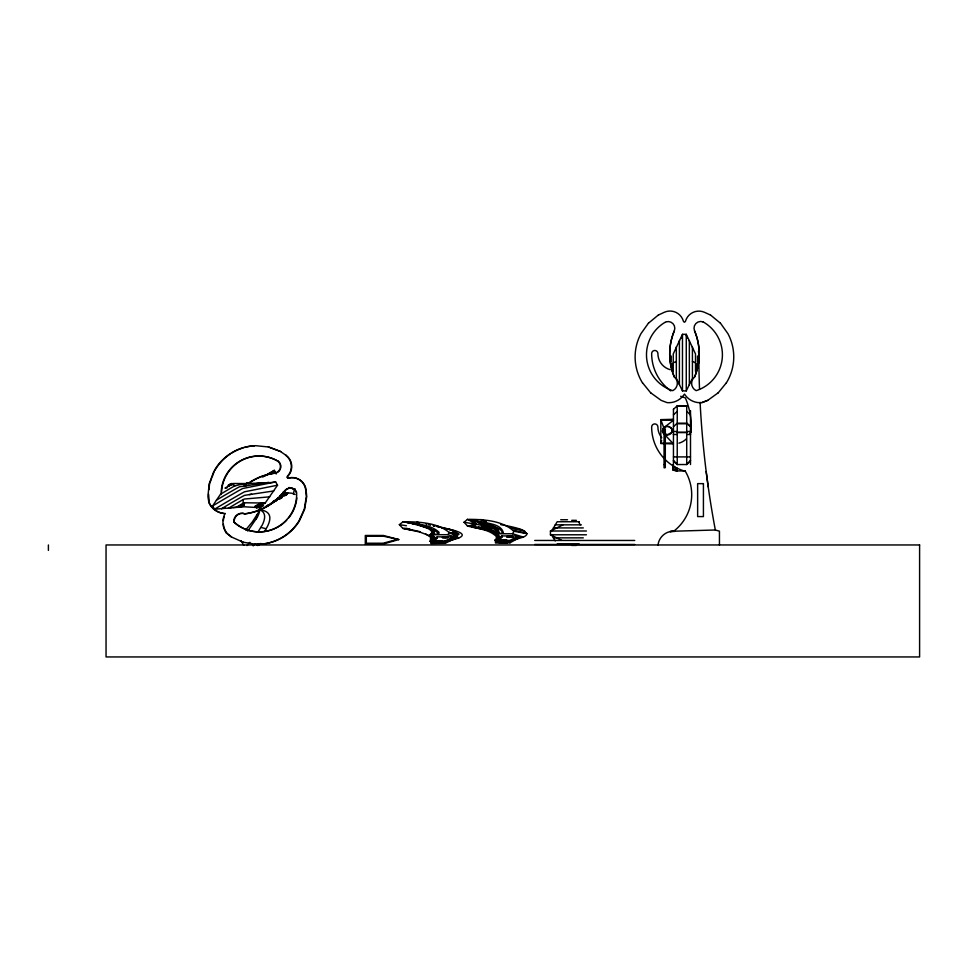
<?xml version="1.0" encoding="UTF-8"?>
<svg xmlns="http://www.w3.org/2000/svg" width="968" height="968" viewBox="0 0 968 968"><rect width="100%" height="100%" fill="white"/><g stroke="black" fill="none" stroke-linecap="round" stroke-linejoin="round"><path stroke-width="1.45" d="M208.556 493.982L209.318 502.9A18.404 18.38 -80.8 0 0 223.741 513.464M208.979 489.651L209.548 483.867L211.593 478.422M662.366 430.736L663.818 427.735L673.45 420.245L660.829 419.894L663.818 427.735C666.323 425.545 670.957 426.344 672.082 429.635M672.082 431.837L672.252 430.47M468.899 519.344C484.242 519.417 502.634 520.663 513.839 531.275L512.616 533.767L494.769 533.767L496.39 531.819L496.245 529.738C488.707 522.442 477.03 522.103 467.399 519.332M293.413 493.837L294.538 488.804M256.157 519.199L257.585 514.02M661.676 440.488L660.829 443.284L670.642 443.017M681.557 337.989L682.476 335.194M501.92 535.933L495.507 540.652L495.507 543.012L509.979 542.83L518.025 538.305L518.025 535.933L501.92 535.933L501.872 537.264L500.117 538.91M212.113 477.055L214.085 471.815M433.773 539.829L433.966 537.869L431.922 535.897M437.233 536.865L430.82 541.1L430.82 543.471L445.292 543.302L453.339 539.224L453.339 536.865L437.233 536.865L437.233 538.039L430.082 541.33L432.926 541.33M434.196 533.562L433.495 534.832M695.508 371.288L695.508 353.949L686.264 334.323L682.476 334.323L673.244 353.949L673.244 371.288M676.33 346.919L676.33 378.319L682.476 390.915L686.264 390.915L692.423 378.319L692.423 346.919M672.082 431.571C671.102 436.084 663.528 436.084 662.535 431.571M551.663 530.996L557.169 521.752L579.227 521.752M264.579 531.408L267.325 526.665A5373.864 186.667 -30 0 0 258.432 509.64M266.079 506.24L268.39 504.776M473.739 521.558L474.647 520.119C483.153 523.652 501.533 522.357 503.445 533.247L500.795 533.235M258.553 506.845L256.459 507.934L260.937 505.344L257.403 507.547L244.299 506.784L214.545 509.204L212.645 505.925L216.445 500.166L220.45 494.285L227.032 490.328A18.9 0.653 -30 0 1 234.159 486.19C247.191 481.798 262.134 484.194 275.638 481.931L277.538 485.21L265.184 503.033L263.562 503.977M257.875 532.158L262.11 525.285A5370.161 186.534 -30 0 0 260.779 510.245M648.487 323.094L640.985 333.633A49.332 49.332 0 0 0 642.51 382.941M247.735 531.081L257.379 517.094A5370.161 186.534 -30 0 0 259.86 509.337M271.548 473.642L274.186 470.387L275.904 472.916M718.159 392.899L726.327 382.868M497.6 540.398L494.769 540.398L496.39 538.45L496.245 536.369C488.707 529.06 477.03 528.734 467.399 525.963M498.459 538.74L497.528 539.829L498.726 535.062M419.93 525.467L429.792 529.206L431.801 531.069L431.946 532.944L430.082 534.699L447.942 534.699L449.152 532.461C437.427 522.684 419.459 521.849 404.225 521.716M245.63 530.04L252.309 521.97L258.807 511.903A5373.864 186.667 -30 0 0 260.077 509.059M247.022 545.577L249.925 542.322M253.192 545.879L255.116 543.714M671.598 432.599L667.315 434.729L663.032 432.599M498.181 533.755L498.883 532.352C495.41 525.237 484.932 525.37 478.252 522.938M430.082 541.33L431.704 539.575L431.559 537.7L425.678 533.961M430.675 534.312L430.445 540.943L431.946 539.575L431.801 537.7L429.792 535.836L419.93 532.097M432.841 540.822L434.196 537.349L433.313 535.413M518.025 535.933L509.979 540.459L495.507 540.652M673.45 409.307L677.237 405.822L686.711 405.858M673.45 414.849L677.237 411.376M673.45 426.658L677.237 423.185L686.711 423.185L690.499 426.646L686.711 423.185M453.339 536.865L445.292 540.931L430.82 541.1M435.443 539.66L437.185 538.184M420.16 532.097L402.845 528.371L399.348 524.656L403.075 521.74M464.035 522.236L476.8 524.378L467.52 525.999L464.035 522.236L467.52 519.38L476.8 524.378L487.049 526.519A6016.205 104.992 0 0 1 497.709 529.738M648.487 323.167L658.458 314.939M650.726 392.826L661.192 400.401L667.085 402.627A18.404 18.404 0 0 0 683.469 395.416L684.521 394.085L685.417 395.416A18.404 18.404 0 0 0 701.812 402.627L707.705 400.401L718.159 392.826M285.947 493.716C273.024 501.388 289.807 491.708 284.58 494.418M282.716 495.531L281.107 496.487L286.008 493.813M287.798 493.16L277.55 498.266L278.3 498.641M236.119 507.365L243.996 502.767L265.184 503.033M232.647 484.544L233.361 484.036L232.393 484.508M284.991 492.772C276.727 496.959 290.11 489.13 282.995 494.333C290.836 489.626 277.308 498.351 283.975 494.394M285.875 492.821L284.858 493.123L285.645 492.809M262.776 508.575L276.787 500.371L275.771 500.686M249.308 483.383L250.252 482.742L248.546 483.637M257.803 506.3L258.444 505.901M228.908 486.505L229.573 486.105M212.645 505.925L218.78 502.283A66.32 2.299 -30 0 1 238.793 490.619L242.605 488.525L275.638 481.931M214.545 509.204L220.68 505.562A66.32 2.299 -30 0 1 240.693 493.898L244.493 491.804L277.538 485.21M244.577 484.363L247.832 482.596L244.831 484.411M229.658 484.448C223.971 487.969 235.66 480.914 229.912 484.496M260.465 505.018L263.538 503.094L260.053 504.957M262.667 477.055L274.186 470.387L276.183 473.993M265.474 475.651L274.428 470.46M273.315 501.46L277.635 499.258M270.822 503.493L277.864 499.282M284.556 495.87L287.133 494.237L283.442 495.713L287.181 494.333M279.498 499.004L282.075 497.383L279.498 499.004L278.252 498.532M273.061 501.521L278.155 498.556M257.694 545.553L259.932 544.27L259.327 543.81M256.641 505.659C269.431 498.193 249.938 508.986 255.879 506.082M231.062 485.246L231.775 484.847M269.733 496.838L244.287 499.04L242.206 500.129A18.9 0.653 -30 0 0 235.079 504.267L228.508 508.224L231.388 507.595M494.769 540.398L501.92 537.119M247.191 483.564L232.864 483.504L224.999 488.102L227.141 487.896M472.771 521.111L474.647 520.119L471.791 520.07L471.827 521.607L475.772 522.405M561.73 540.326L550.453 534.784L550.453 530.996L563.025 524.837M673.244 362.843L676.33 361.403M658.458 315.011L664.314 312.277A13.867 13.867 0 0 1 683.299 320.88A1.984 1.984 0 0 0 684.376 322.175L684.521 322.175A1.984 1.984 0 0 0 685.598 320.88A13.867 13.867 0 0 1 704.571 312.349L710.439 315.011M243.682 486.275L246.695 485.597M701.812 402.627L707.705 400.329M666.032 426.368L663.032 428.34L662.535 431.837M449.285 540.918L458.663 538.039A5209.486 81.832 0 0 0 441.505 527.729M513.96 539.987L523.349 537.119A5209.486 90.919 0 0 0 526.907 533.586L522.611 530.053A5209.486 90.919 0 0 0 504.655 525.358M249.272 494.624L273.75 490.957M398.804 539.551L383.328 544.004L365.299 544.004L365.299 535.473L383.328 535.473L398.804 539.551L383.134 536.127L366.327 536.127L366.327 543.229L383.134 543.229L396.674 539.551M476.994 528.068L487.049 526.519L476.994 521.437M251.668 494.2L244.468 495.386L241.468 497.007A39.579 1.379 -30 0 0 221.406 508.781M268.777 482.354L239.495 486.783L236.494 488.392A39.579 1.379 -30 0 0 216.433 500.178M256.605 483.48L261.687 482.911M256.109 484.484L257.851 484.339M232.877 507.486L240.342 506.99M674.514 531.444L669.977 531.601L673.764 531.19A46.161 46.161 0 0 0 685.356 471.319A45.944 45.944 0 0 1 651.658 427.033A3.122 3.122 0 0 1 654.779 423.923A3.122 3.122 0 0 1 657.901 427.033A16.698 16.698 0 0 0 661.797 437.766M719.442 544.96L719.442 531.19L715.328 529.992L671.865 531.275A15.657 15.657 0 0 0 658.01 544.96M673.45 419.289L660.829 419.628L660.829 443.55L673.45 443.889L663.818 433.749M457.041 533.913L449.152 532.461L455.529 534.191A54.014 0.883 14.5 0 0 458.372 534.554A57.85 0.956 14.5 0 1 456.787 533.913L458.675 533.937L455.178 532.569A97.018 1.113 13.5 0 1 454.597 532.013L456.642 532.037A87.628 0.811 13.3 0 1 456.642 532.037M499.27 538.281L497.504 538.293M435.019 539.285L432.817 539.297M402.845 528.371L412.549 530.234M509.858 536.212C500.65 536.345 519.09 536.187 509.858 536.32M445.171 537.107C435.987 537.228 454.367 537.095 445.171 537.204M503.203 542.649C488.646 542.891 517.747 542.516 503.203 542.77M677.237 423.766L686.711 423.766M673.341 431.45L677.237 431.522M686.711 431.522L690.607 431.45M690.607 431.74L691.212 432.575M677.237 432.333L686.711 432.333M677.237 432.539L686.711 432.539M673.341 434.499L677.237 434.463M686.711 434.463L690.607 434.499M673.45 456.908L690.499 456.908M677.237 468.161L677.237 470.92L672.736 469.298L673.45 470.266L677.237 470.92L685.356 470.92M560.714 519.743L567.514 519.743M571.701 520.336L576.384 520.336M555.196 524.837L581.357 524.837M553.394 527.911L583.293 527.911M550.453 530.996L586.426 530.996M550.453 534.784L586.426 534.784M551.663 534.784L553.394 537.857L583.293 537.857M534.723 540.459L634.718 540.459M430.675 540.688L430.917 534.058L430.675 540.943M557.169 544.016L579.227 544.016M534.723 544.476L634.718 544.476M571.701 545.432L576.384 545.432M445.171 537.603C455.069 537.712 435.273 537.579 445.171 537.7M435.6 534.215L438.758 534.239L439.048 532.267C430.82 524.608 417.716 524.208 407.104 522.381C415.998 524.765 426.924 524.692 433.966 531.238L432.841 534.191L434.632 534.215M404.225 528.346L407.165 528.371M499.791 533.235L497.528 533.211L498.835 531.021C493.801 522.345 480.43 523.083 471.791 520.07M409.972 529.048L407.104 529L415.829 530.718M430.82 542.286L445.026 542.165L453.339 538.039L458.663 538.039L447.942 534.699M495.507 541.826L509.712 541.693L518.025 537.119L523.349 537.119L512.616 533.767M282.644 492.385L291.961 493.256L295.179 494.527M282.124 494.285L281.373 494.249M280.03 495.519L280.672 495.555M281.7 495.713L280.974 495.664M456.787 533.888L458.796 534.239M225.338 513.584L223.366 513.403A18.404 18.38 -80.8 0 1 208.943 502.84L207.914 496.62L209.185 483.806L213.71 471.755A49.332 49.259 -80.8 0 1 255.54 445.679L268.705 446.998L280.744 451.524M399.348 524.656L406.439 525.721M289.178 477.986A1.984 1.972 0 0 1 287.569 477.672L287.508 477.551A1.984 1.972 0 0 1 288.028 476.002A13.867 13.842 -80.8 0 0 285.971 455.275L285.596 455.214A13.867 13.842 -80.8 0 1 287.653 475.941A1.984 1.972 0 0 0 287.133 477.49L287.206 477.611A1.984 1.972 0 0 0 288.803 477.926L289.178 477.986A13.867 13.842 -80.8 0 1 306.094 490.111L306.735 496.524L304.654 509.228L299.366 520.966A49.332 49.259 -80.8 0 1 255.951 544.306L242.883 542.165M221.176 494.539A37.655 37.595 -80.8 0 1 278.058 461.325L278.421 461.385A6.715 6.715 -80.8 0 1 280.054 463.394M248.982 482.814A59.992 59.895 -80.8 0 1 274.609 473.146L274.985 473.207A6.715 6.715 -80.8 0 0 280.091 469.625M288.803 477.938A13.867 13.842 -80.8 0 1 305.719 490.05L306.094 490.111M274.924 528.564A37.655 37.595 -80.8 0 1 234.123 522.103L233.748 522.042A8.168 8.155 -80.8 0 1 244.795 513.802A59.992 59.895 -80.8 0 0 284.725 490.655L285.1 490.716A6.715 6.715 -80.8 0 1 296.692 492.361M244.795 513.802L245.158 513.863A59.992 59.895 -80.8 0 0 285.1 490.716M224.975 513.524L224.346 515.097A18.404 18.38 -80.8 0 0 226.306 532.884L231.546 536.938M288.887 487.521L295.228 489.082M513.839 531.275L526.907 533.586L513.379 530.028M482.112 526.338L495.725 529.193M412.549 523.603L402.712 521.704M475.772 526.193L471.827 525.394L471.791 526.701C480.43 529.714 493.801 528.964 498.835 537.639M522.611 530.053L510.33 527.536L524.91 531.238M672.736 468.875L677.237 469.819L672.736 465.245L672.736 469.928L677.237 470.92M475.954 527.028L478.543 527.572M455.299 531.565L456.001 531.735A87.628 0.811 13.3 0 1 456.702 532.013M451.814 529.968L448.983 529.351L451.911 530.174M480.128 522.901L483.661 523.712M478.252 526.725L489.445 529.69L496.705 532.908M280.781 497.08L282.136 497.479M439.121 527.088L436.713 526.459M416.99 530.972L419.725 531.626M412.32 523.603L425.908 527.33M449.249 529.29L455.613 531.166L453.532 530.754A121.932 0.895 13.5 0 0 454.766 531.384A87.628 0.811 13.3 0 1 455.746 531.662L455.807 531.686M485.065 524.063C490.873 526.362 500.674 526.544 502.888 533.392M483.661 527.5L497.358 531.795M448.136 529.012L437.258 526.217M260.9 527.403L266.103 528.77M435.128 526.011L433.301 525.539L434.124 525.842A84.264 1.319 17.9 0 1 434.475 526.108M437.125 526.205L439.641 527.112M426.852 527.717L434.814 530.621L437.536 532.557L438.214 534.505M668.585 426.368L671.598 428.34L672.252 430.736M480.43 519.538L485.863 521.486M417.051 521.982L419.543 522.877M268.33 446.938L280.369 451.463L285.971 455.275M481.35 519.562L486.251 521.498M243.258 542.225L231.171 536.877L226.306 532.884M692.423 361.403L695.508 362.843M494.769 533.767L500.722 537.119M430.082 534.699L436.036 538.039M232.138 483.819L234.922 485.767M710.439 314.939L720.398 323.167M686.711 411.376L690.499 414.849M429.55 529.206L431.559 531.069L431.704 532.944M663.818 433.482L665.96 435.588M677.237 469.819L672.736 465.245M672.736 466.697L673.45 467.532M642.57 382.868L650.726 392.899M433.313 531.626L434.039 532.594M690.499 431.486L691.212 432.454M720.398 323.094L727.912 333.633A49.332 49.332 0 0 1 726.327 382.941M690.499 431.038L691.212 432.043M553.394 537.857L555.196 540.931M276.207 500.396L265.813 506.917M241.08 540.676L243.791 545.359M578.707 521.752L580.147 524.837M686.264 335.194L687.195 337.989M706.18 471.561L708.128 486.226M305.719 490.05L306.36 496.463L304.279 509.168L298.991 520.905A49.332 49.259 -80.8 0 1 255.576 544.246M242.968 499.694L243.27 503.082M707.79 483.637L707.79 486.638M703.07 321.872A37.655 37.655 0 0 1 696.161 390.661L696.161 390.661A8.168 8.168 0 0 1 694.564 377.048A59.992 59.98 0 0 0 694.564 330.85A6.715 6.715 0 0 1 703.07 321.872L703.07 321.945M697.517 356.018L697.517 361.984M696.924 363.605L696.924 368.3M694.564 330.778L694.564 330.85A59.992 59.98 0 0 1 694.564 376.976L694.564 377.048M690.499 410.589L690.499 464.531M689.349 340.494L689.349 384.756M686.264 334.323L686.264 390.915M682.476 334.323L682.476 390.915M679.403 340.494L679.403 384.756M674.333 330.778L674.333 330.85A59.992 59.98 0 0 0 674.333 377.048L674.333 376.976A59.992 59.98 0 0 1 674.333 330.778A6.715 6.715 0 0 0 665.827 321.945L665.827 321.872A37.655 37.655 0 0 0 672.736 390.661A8.168 8.168 0 0 0 674.333 376.976M673.45 409.186L673.45 464.531M671.828 363.605L671.828 368.3M671.223 356.018L671.223 361.984M665.306 428.764L665.306 467.592A1.646 1.633 0 0 1 664.048 467.762L664.048 428.606M509.979 540.459L509.979 542.83M445.292 540.931L445.292 543.302M48.4 544.96L48.4 550.405M260.828 543.411A39.652 1.379 -30 0 1 257.379 545.395M258.456 543.956A41.733 1.452 -30 0 1 256.641 544.996M234.123 522.103A8.168 8.155 -80.8 0 1 245.158 513.863M214.763 470.569A49.332 49.259 -80.8 0 1 230.311 453.944M231.509 453.169A49.332 49.259 -80.8 0 1 243.222 447.845M244.589 447.458A49.332 49.259 -80.8 0 1 254.487 445.812M284.725 490.655A6.715 6.715 -80.8 0 1 296.668 493.559A37.655 37.595 -80.8 0 1 233.748 522.042M226.669 532.944A18.404 18.38 -80.8 0 1 223.39 524.305M223.354 520.578A18.404 18.38 -80.8 0 1 224.08 516.912M296.861 497.988A37.655 37.595 -80.8 0 1 288.658 517.965M286.734 520.155A37.655 37.595 -80.8 0 1 276.243 527.947M249.357 482.875A59.992 59.895 -80.8 0 1 274.985 473.207M221.587 491.684A37.655 37.595 -80.8 0 1 278.421 461.385M280.538 464.579A6.715 6.715 -80.8 0 1 280.563 468.427M278.058 461.325A6.715 6.715 -80.8 0 1 274.609 473.146M222.616 508.43A2933.621 101.894 -30 0 1 224.963 507.752M664.048 464.604A1.646 1.633 0 0 1 665.306 464.761M670.267 369.716A16.698 16.698 0 0 1 657.901 353.586A3.122 3.122 0 0 0 654.779 350.476A3.122 3.122 0 0 0 651.658 353.586A45.944 45.944 0 0 0 670.836 390.927M715.328 529.992A952.572 952.572 0 0 1 700.094 402.361M699.513 389.063A952.572 952.572 0 0 1 698.848 353.586A3.787 3.787 0 0 0 698.339 351.699M689.712 434.1A16.698 16.698 0 0 0 691.285 427.033A74.79 74.79 0 0 0 685.356 397.872A45.944 45.944 0 0 1 680.637 396.287M686.397 438.843A16.698 16.698 0 0 1 678.907 443.162M500.771 524.656A5209.486 90.919 0 0 1 503.396 525.128M456.424 538.389A213.553 2.456 -15.6 0 0 457.622 537.833A86.418 0.895 -15.5 0 0 456.339 538.051M455.662 538.68A213.553 2.456 -15.6 0 1 453.569 539.418M453.569 535.703A213.553 4.005 15.6 0 0 457.622 536.091A86.418 1.718 15.5 0 0 456.339 535.473L454.573 534.602A50.844 0.823 14.5 0 1 455.529 534.191M434.136 526.108A84.264 1.319 17.9 0 1 433.361 525.963M430.47 525.225A84.264 1.319 17.9 0 1 429.465 524.946A54.631 0.678 18.5 0 0 428.63 524.704M426.198 524.136A54.631 0.678 18.5 0 1 426.84 524.208M238.806 506.554L244.481 503.299L238.806 506.554M240.342 507.317L244.359 505.018L240.342 507.317M259.182 507.922L263.393 505.502L259.182 507.922M690.499 460.707L686.711 464.531L677.237 464.531L673.45 460.72L677.237 464.531L677.237 405.713L686.711 405.713L686.711 464.531L690.499 460.72M506.651 536.792L513.173 536.816L506.651 536.792M499.536 540.326L506.99 540.338L499.536 540.326M434.85 540.809L442.303 540.822L434.85 540.809M434.85 543.181L442.303 543.193L434.85 543.181M703.421 483.637L697.638 483.637L697.638 516.585L703.421 516.585L703.421 483.637M919.6 544.96L106.044 544.96L106.044 656.945L919.6 656.945L919.6 544.96"/></g></svg>
